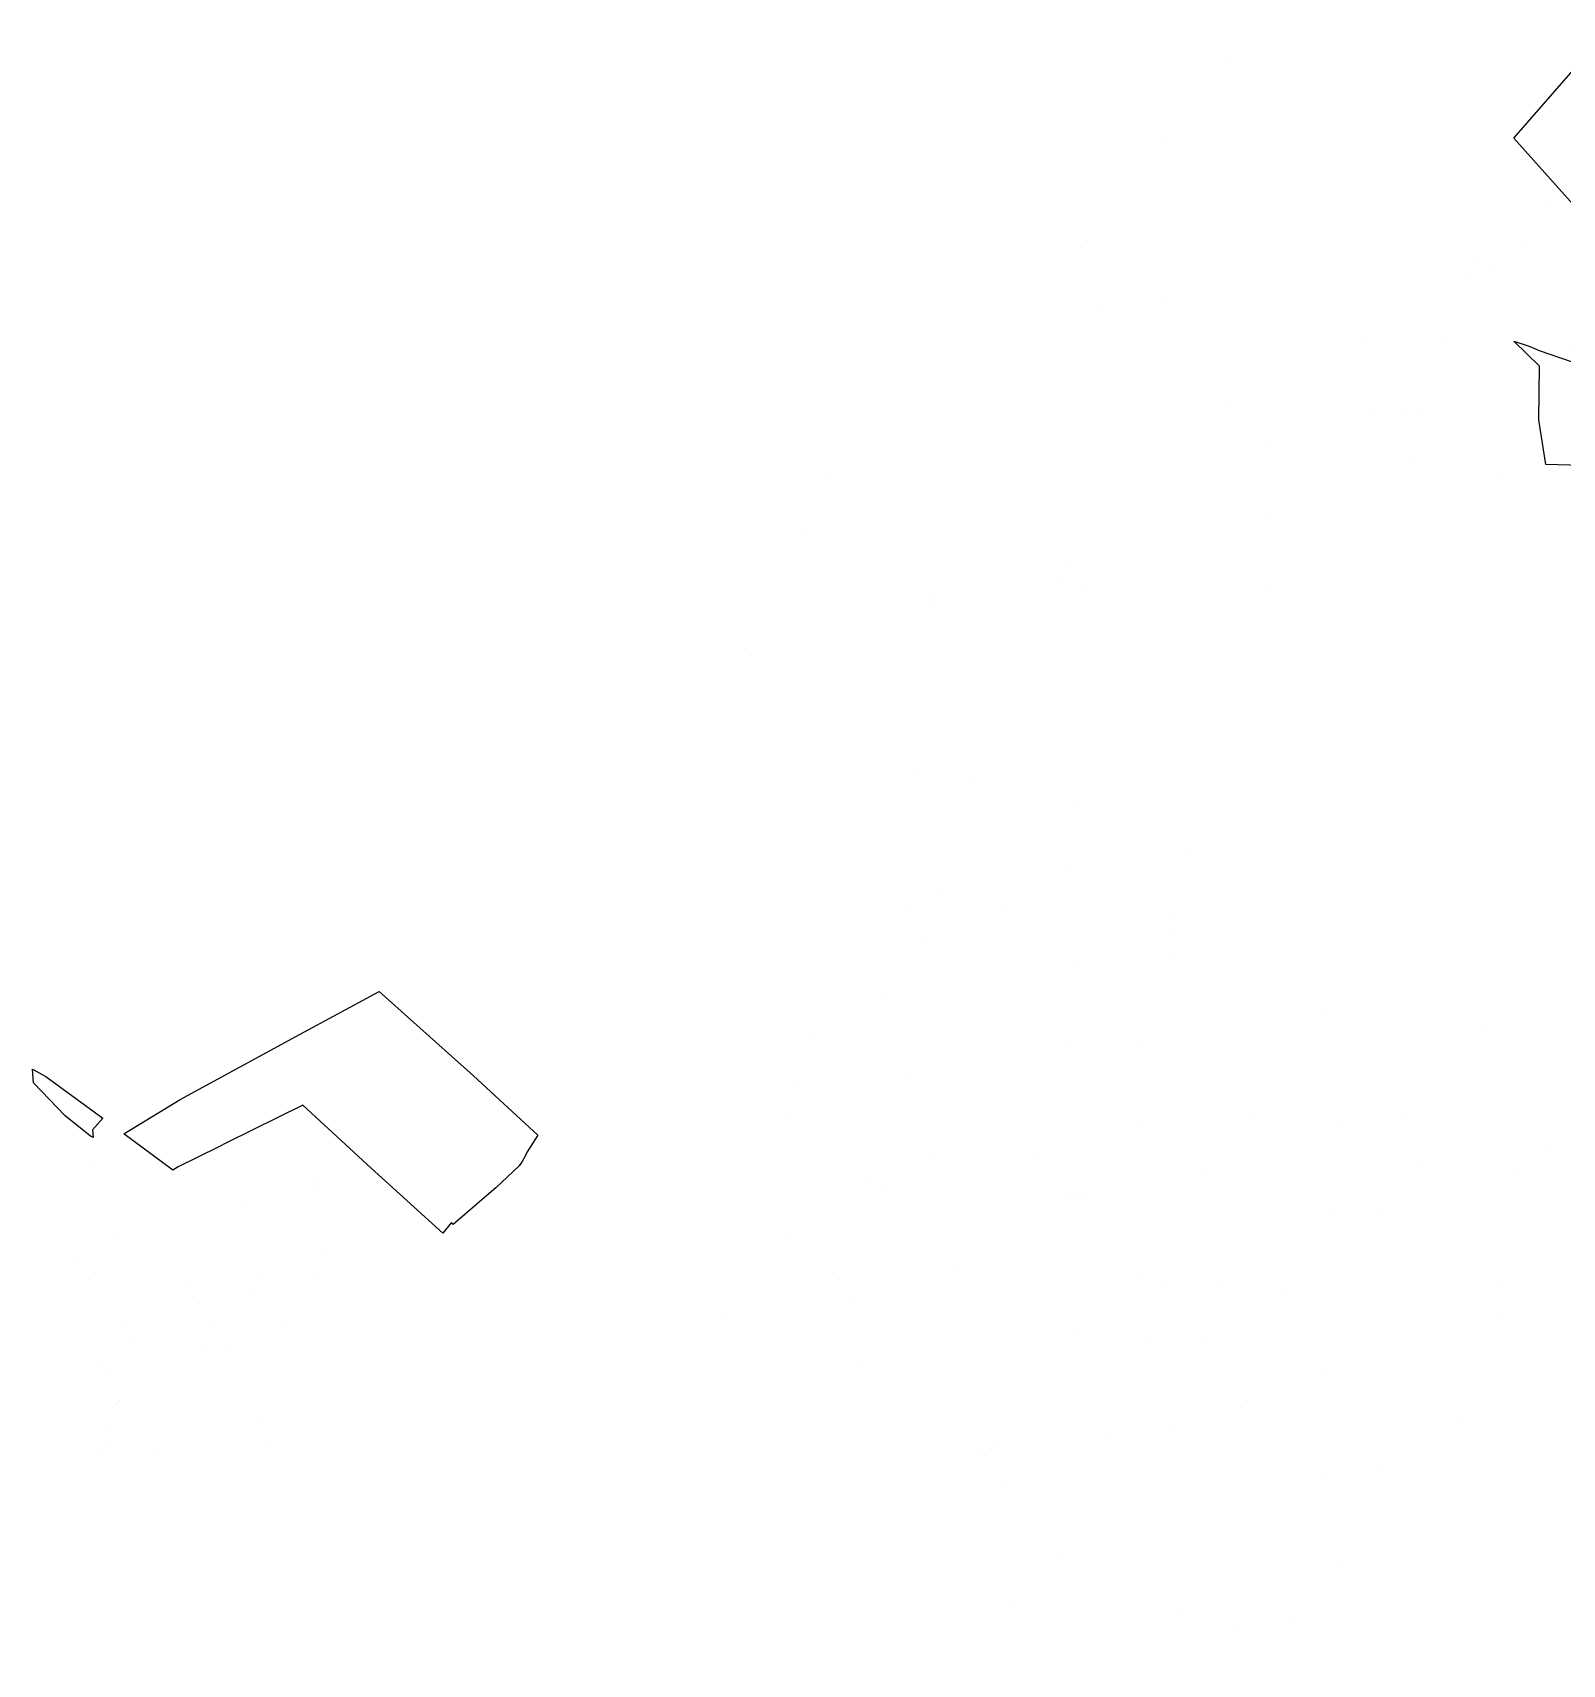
# Model space of a CAD drawing. Header units: millimetres. Extents: x 522658 to 553925, y 7796479 to 7820139.
# Drawn here: x 542547 to 544748, y 7808602 to 7810950 of the extents above; entities that cross this region are included whole.
import ezdxf

# ---------------------------------------------------------------- set-up
doc = ezdxf.new("R2010")
doc.units = ezdxf.units.MM
doc.layers.add('ZONA RESIDENCIAL 2 (ZR_2)', color=2, linetype='Continuous')

msp = doc.modelspace()

# ---------------------------------------------------------------- linework, layer by layer
at = {"layer": 'ZONA RESIDENCIAL 2 (ZR_2)', "const_width": 0.0006}
for points in [[(544749.6, 7810718.5), (544743.8, 7810714.5), (544737, 7810709.8), (544731.3, 7810705.9), (544724.3, 7810701.1), (544717, 7810696), (544714, 7810697), (544465.9, 7810840.1), (544423.6, 7810860.6), (544373, 7810885.1), (544319.4, 7810898.3), (544259, 7810913.2), (544276, 7810936.1), (544712.4, 7811505.1), (544719.3, 7811514.6), (544720.2, 7811513.7), (544759.2, 7811463.6)], [(544800.4, 7810482.8), (544733.3, 7810503.1), (544688.1, 7810519), (544655.5, 7810525.3), (544611.9, 7810532.1), (544543.9, 7810534.3), (544553.1, 7810539.8), (544558.2, 7810543.6), (544565.2, 7810548.9), (544573.9, 7810557.3), (544582.8, 7810567), (544591, 7810576.3), (544596.2, 7810583.4), (544604.3, 7810594.6), (544627.2, 7810623.6), (544664.1, 7810605.5), (544714, 7810693.9), (544749.6, 7810718.5)]]:
    msp.add_lwpolyline(points, dxfattribs=at)
at = {"layer": 'ZONA RESIDENCIAL 2 (ZR_2)'}
msp.add_lwpolyline([(545015.4, 7810421.6), (544678.6, 7810797.9), (544934.3, 7811091.6)], dxfattribs=at)
at = {"layer": 'ZONA RESIDENCIAL 2 (ZR_2)', "const_width": 0.0006}
for points in [[(544717, 7810696), (544714, 7810693.9), (544664.1, 7810605.5), (544627.2, 7810623.6), (544612, 7810604.2), (544608.1, 7810599.4), (544604.3, 7810594.6), (544598, 7810586), (544591, 7810576.3), (544586.7, 7810571.4), (544583.5, 7810567.8), (544582.5, 7810566.6), (544582, 7810566.1), (544581.5, 7810565.5), (544578.8, 7810562.7), (544578.2, 7810562), (544576.1, 7810559.7), (544575.3, 7810558.9), (544574.8, 7810558.3), (544574, 7810557.4), (544573.3, 7810556.7), (544572.6, 7810556), (544571.5, 7810555), (544570.6, 7810554.1), (544570.1, 7810553.6), (544569.4, 7810552.9), (544566.1, 7810549.8), (544565.2, 7810548.9), (544564.5, 7810548.4), (544564, 7810548), (544560.8, 7810545.6), (544560.2, 7810545.1), (544559.4, 7810544.5), (544558.6, 7810544), (544558.3, 7810543.7), (544556.1, 7810542.1), (544555.7, 7810541.7), (544554.9, 7810541.2), (544554.1, 7810540.5), (544553.5, 7810540.1), (544553.1, 7810539.8), (544548.8, 7810537.2), (544543.9, 7810534.3), (544449, 7810543.1), (544357, 7810550.9), (544186, 7810569.2), (544123.6, 7810567.5), (544069.9, 7810540.2), (544062, 7810540.2), (544052.4, 7810539.4), (544046.6, 7810538.8), (544043.2, 7810538.4), (544038.3, 7810537.3), (544030, 7810535.2), (544006, 7810540.2), (544005, 7810541.2), (544005, 7810543.2), (544017.2, 7810569.5), (544024, 7810584.2), (544037, 7810607.2), (544050.2, 7810629.2), (544076.8, 7810668.1), (544103, 7810706.2), (544160.1, 7810779.1), (544188.8, 7810816.1), (544259, 7810913.2), (544319.4, 7810898.3), (544373, 7810885.1), (544423.6, 7810860.6), (544465.9, 7810840.1), (544714, 7810697)], [(544150.8, 7810381.8), (544165.4, 7810394), (544158.8, 7810396.8), (544141, 7810405), (544135.9, 7810407.5), (544124.9, 7810431.6), (544113.9, 7810455.6), (544101.7, 7810482.1), (544098.8, 7810488.4), (544094, 7810499.5), (544080.9, 7810529.8), (544079.9, 7810530.9), (544112.6, 7810543.1), (544147.7, 7810554.3), (544200, 7810556.3), (544440.7, 7810533.2), (544323.7, 7810472.3), (544286.9, 7810448.8), (544274.5, 7810427.8), (544267.8, 7810415), (544265, 7810406.5), (544262.5, 7810399.2), (544259.6, 7810390.7), (544257.9, 7810359.2), (544255.4, 7810348.2), (544251.9, 7810343), (544243.6, 7810303.2), (544198.9, 7810352.9), (544190.5, 7810357.7), (544176.2, 7810377.3), (544155, 7810368.8)], [(543996.1, 7810109.2), (543988.7, 7810097.8), (543989.4, 7810097), (543986.4, 7810095.1), (543981.8, 7810102.2), (543971.2, 7810058.1), (543967.5, 7810047.8), (543955.3, 7810046.5), (543957.6, 7810068.2), (543949.9, 7810076.9), (543947.4, 7810079.7), (543933.1, 7810097.8), (543911.3, 7810127.9), (543901.6, 7810139.2), (543891.5, 7810154), (543884.4, 7810161.8), (543880.3, 7810165.4), (543879.1, 7810166.4), (543883.1, 7810178.9), (543975.5, 7810489.5), (543984.6, 7810504.5), (543993.6, 7810512.9), (544005.2, 7810515.8), (544035.2, 7810516.7), (544061.1, 7810524.5), (544069, 7810526.9), (544079.9, 7810530.9), (544080.9, 7810529.8), (544094, 7810499.5), (544098.8, 7810488.4), (544101.7, 7810482.1), (544113.9, 7810455.6), (544124.9, 7810431.6), (544135.9, 7810407.5), (544141, 7810405), (544158.8, 7810396.8), (544165.4, 7810394), (544150.8, 7810381.8), (544112.7, 7810349.9), (544111.8, 7810349.6), (544109.2, 7810347), (544072.5, 7810316.2), (544042.6, 7810313.9), (544042.6, 7810311.2), (544042.8, 7810310.8), (544043.1, 7810305.5), (544044, 7810290.8), (544044, 7810264.4), (544043.4, 7810253.4), (544041.2, 7810232.7), (544037.9, 7810206.9), (544031, 7810180.9), (544029, 7810176.8), (544026.3, 7810171.4), (544023.5, 7810166.5), (544007.6, 7810131.4), (544001.9, 7810120.7)], [(544427, 7810388), (544427.5, 7810509.3), (544454.5, 7810526.1), (544453.4, 7810435.6), (544453.4, 7810430.6), (544453.3, 7810418.2), (544452.8, 7810410.4), (544451.9, 7810406.5), (544450.8, 7810405)], [(544493.3, 7810528.9), (544493.1, 7810408.5), (544462, 7810408.4), (544459.5, 7810412), (544459.9, 7810529.6), (544463.3, 7810532.1)], [(544531.2, 7810523.5), (544531.1, 7810408.6), (544493.1, 7810408.5), (544493.3, 7810528.9)], [(544572.9, 7810521.8), (544570.7, 7810408.8), (544531.1, 7810408.6), (544531.2, 7810523.5), (544539.7, 7810524.5)], [(544615.1, 7810518.6), (544613.9, 7810408.7), (544570.7, 7810408.8), (544572.9, 7810521.8)], [(544427.4, 7810468.5), (544395.8, 7810447.9), (544395.8, 7810489.5), (544427.5, 7810509.3)], [(544678.1, 7810508.6), (544717.6, 7810473.1), (544717.2, 7810386.7), (544728.7, 7810324), (544706.9, 7810324), (544697.9, 7810332.5), (544662.6, 7810320.6), (544639.9, 7810298.9), (544630.2, 7810285.8), (544612.6, 7810281.5), (544613.6, 7810400.3), (544611.6, 7810402.1), (544613.7, 7810402.1), (544614.1, 7810407), (544613.9, 7810408.7), (544615.1, 7810518.6)], [(544848.5, 7810456.8), (544847.7, 7810310.6), (544842.6, 7810309.9), (544813.7, 7810321), (544764.5, 7810324.2), (544728.7, 7810324), (544717.2, 7810386.7), (544717.6, 7810473.1), (544678.1, 7810508.6), (544686.4, 7810508), (544704.3, 7810502.6), (544758.4, 7810482.2), (544808.9, 7810468), (544848.3, 7810456.8)], [(544325, 7810143), (544313.4, 7810142.3), (544300.6, 7810156.2), (544287, 7810176), (544270.7, 7810201.2), (544255.4, 7810234.8), (544253.4, 7810245.5), (544254.2, 7810254.4), (544249.2, 7810277.1), (544243.6, 7810303.2), (544251.9, 7810343), (544255.4, 7810348.2), (544257.9, 7810359.2), (544259.6, 7810390.7), (544262.5, 7810399.2), (544265, 7810406.5), (544267.8, 7810415), (544274.5, 7810427.8), (544286.9, 7810448.8), (544323.7, 7810472.3), (544326.4, 7810452.7), (544325.7, 7810302.3)], [(544395.8, 7810489.5), (544395.8, 7810365.5), (544396.3, 7810358.4), (544395.6, 7810170.3), (544390.8, 7810161.8), (544370.6, 7810152.7), (544346.1, 7810144.9), (544325, 7810143), (544326.4, 7810452.7), (544330.9, 7810457.7)], [(544411.4, 7810376.7), (544395.8, 7810365.5), (544395.8, 7810447.9), (544411.8, 7810458.3)], [(544411.4, 7810376.7), (544411.8, 7810458.3), (544427.4, 7810468.5), (544427, 7810388)], [(544459.7, 7810223.4), (544454, 7810212), (544450.7, 7810211.6), (544436.1, 7810214.2), (544427.4, 7810206.1), (544427.5, 7810378), (544459.4, 7810401.8)], [(544492.3, 7810251.4), (544475.7, 7810223.7), (544459.7, 7810223.4), (544459.4, 7810401.8), (544493.4, 7810402.1), (544493.6, 7810402.1), (544493.4, 7810401.9), (544491.7, 7810252.5)], [(544513.3, 7810263.1), (544497.7, 7810260.5), (544492.3, 7810251.4), (544491.7, 7810252.5), (544493.4, 7810401.9), (544493.6, 7810402.1), (544512.2, 7810402.3), (544511.9, 7810298.9)], [(544531.5, 7810267.6), (544513.3, 7810263.1), (544511.9, 7810298.9), (544512.2, 7810402.3), (544512.4, 7810402.3), (544531.2, 7810402.5), (544531.3, 7810324.9)], [(544550.5, 7810402.3), (544553.2, 7810272.6), (544531.5, 7810267.6), (544531.3, 7810324.9), (544531.2, 7810402.5)], [(544570.8, 7810401.6), (544572.2, 7810277), (544553.2, 7810272.6), (544550.5, 7810402.3)], [(544612.6, 7810281.5), (544589.6, 7810283.6), (544578, 7810279.7), (544572.2, 7810277), (544570.8, 7810401.6), (544611.6, 7810402.1), (544613.6, 7810400.3)], [(544111.8, 7810349.6), (544112.7, 7810349.9), (544150.8, 7810381.8), (544155, 7810368.8), (544176.2, 7810377.3), (544190.5, 7810357.7), (544198.9, 7810352.9), (544243.6, 7810303.2), (544249.2, 7810277.1), (544254.2, 7810254.4), (544253.4, 7810245.5), (544255.4, 7810234.8), (544270.7, 7810201.2), (544287, 7810176), (544300.6, 7810156.2), (544313.4, 7810142.3), (544314.7, 7810142.3), (544315.1, 7810140.4), (544406.7, 7809952.2), (544375, 7809936.5), (544332, 7809908.3), (544322.8, 7809901.3), (544299.3, 7809871), (544277.8, 7809843.2), (544259.4, 7809808.9), (544250.2, 7809791.8), (544231.8, 7809756.7), (544195.6, 7809776.9), (544192.2, 7809779.4), (544144.6, 7809796), (544145.7, 7809801.5), (544149.3, 7809861.8), (544154.6, 7809948.4), (544157.8, 7809976.1), (544169.2, 7810029.5), (544172.7, 7810045.5), (544180.6, 7810065.6), (544166, 7810079), (544156.5, 7810093), (544138, 7810105.9), (544129, 7810109.3), (544114.2, 7810118.8), (544086.3, 7810135.1), (544062.7, 7810149.7), (544051, 7810159.2), (544029, 7810176.8), (544031, 7810180.9), (544037.9, 7810206.9), (544041.2, 7810232.7), (544043.4, 7810253.4), (544044, 7810264.4), (544044, 7810290.8), (544042.8, 7810310.8), (544042.6, 7810311.2), (544042.6, 7810313.9), (544072.5, 7810316.2), (544109.2, 7810347)], [(544427.4, 7810206.1), (544422.3, 7810188.4), (544421, 7810172.9), (544395.6, 7810170.3), (544395.8, 7810357.2), (544427.5, 7810378)], [(543834.5, 7810210.6), (543846.7, 7810209.8), (543858.2, 7810212.8), (543855.5, 7810202.1), (543834.6, 7810121.5), (543790.6, 7809991.1), (543746.8, 7809885.4), (543669, 7809888.5), (543633.2, 7809889.9), (543602.8, 7809891.1), (543592.7, 7809891.5), (543573, 7809897.4), (543558.5, 7809901.7), (543542.2, 7809906.6), (543524.1, 7809907.9), (543529.7, 7809920.4), (543538.7, 7809933.3), (543546.9, 7809943.9), (543556.5, 7809950.5), (543568.3, 7809957.2), (543571.6, 7809963.2), (543576.2, 7809975.1), (543585.5, 7810007.8), (543586.8, 7810016.1), (543586.8, 7810025), (543585.2, 7810036.3), (543582.5, 7810045.9), (543581.5, 7810051.5), (543582.2, 7810055.5), (543586.5, 7810060.7), (543592.4, 7810064.4), (543600.4, 7810066), (543610.6, 7810071.3), (543614.3, 7810077.6), (543619, 7810090.7), (543623.7, 7810106.2), (543626.1, 7810118.1), (543626.1, 7810136.3), (543628.1, 7810149.1), (543629.3, 7810161), (543637.6, 7810188.3), (543653.5, 7810230), (543658.3, 7810250.7), (543662.6, 7810270.5), (543668.2, 7810284.4), (543679.7, 7810297.1), (543707.1, 7810322.9), (543716.6, 7810330.8), (543742.4, 7810307.8), (543769.4, 7810281.6), (543800.7, 7810245.9)], [(544138, 7810105.9), (544156.5, 7810093), (544166, 7810079), (544180.6, 7810065.6), (544172.7, 7810045.5), (544169.2, 7810029.5), (544157.8, 7809976.1), (544154.6, 7809948.4), (544149.3, 7809861.8), (544145.7, 7809801.5), (544144.6, 7809796), (544138.9, 7809797.9), (543982.6, 7809873.8), (543932.3, 7809876.2), (543932.4, 7809879.1), (543946.3, 7809998), (543947.7, 7810009.4), (543949.9, 7810076.9), (543957.6, 7810068.2), (543955.3, 7810046.5), (543967.5, 7810047.8), (543971.2, 7810058.1), (543981.8, 7810102.2), (543986.4, 7810095.1), (543989.4, 7810097), (543988.7, 7810097.8), (543996.1, 7810109.2), (544001.9, 7810120.7), (544007.6, 7810131.4), (544023.5, 7810166.5), (544026.3, 7810171.4), (544029, 7810176.8), (544039.5, 7810168.4), (544051, 7810159.2), (544062.7, 7810149.7), (544086.3, 7810135.1), (544114.2, 7810118.8), (544129, 7810109.3)], [(543949.9, 7810076.9), (543947.7, 7810009.4), (543946.3, 7809998), (543932.4, 7809879.1), (543932.3, 7809876.2), (543788.5, 7809883.3), (543879.1, 7810166.4), (543880.3, 7810165.4), (543884.4, 7810161.8), (543891.5, 7810154), (543901.6, 7810139.2), (543911.3, 7810127.9), (543933.1, 7810097.8), (543947.4, 7810079.7)], [(543695.7, 7809716.1), (543692, 7809718.7), (543626.6, 7809765.1), (543550.7, 7809799.9), (543539.3, 7809800.2), (543476.9, 7809792.8), (543506.8, 7809865.8), (543524.1, 7809907.9), (543542.2, 7809906.6), (543592.7, 7809891.5), (543746.8, 7809885.4)], [(543923, 7809876.5), (543854.5, 7809713), (543853.5, 7809713.1), (543852.5, 7809713.1), (543851.5, 7809713), (543850.5, 7809712.8), (543849.7, 7809712.5), (543848.7, 7809712.1), (543847.8, 7809711.6), (543847, 7809711), (543846.3, 7809710.4), (543845.5, 7809709.7), (543845, 7809708.8), (543844.4, 7809708), (543844, 7809707.1), (543843.6, 7809706.2), (543843.4, 7809705.2), (543843.2, 7809704.2), (543843.2, 7809703.2), (543843.1, 7809702.2), (543843.5, 7809700.3), (543843.9, 7809699.4), (543844.3, 7809698.4), (543844.8, 7809697.6), (543845.4, 7809696.6), (543846.1, 7809694.7), (543846.4, 7809692.7), (543846.3, 7809690.7), (543836.1, 7809617.3), (543765.6, 7809811.7), (543788.5, 7809883.3), (543923, 7809876.5)], [(543999.3, 7809695.3), (543855.6, 7809685), (543856.2, 7809689.3), (543856.7, 7809691.3), (543857.5, 7809693.1), (543858.7, 7809694.7), (543860.3, 7809696.2), (543861.5, 7809697.8), (543862.4, 7809699.5), (543863, 7809701.5), (543863.1, 7809703.5), (543862.8, 7809705.5), (543862.2, 7809707.3), (543861.2, 7809709), (543859.8, 7809710.5), (543859, 7809711.1), (543858.2, 7809711.7), (543857.3, 7809712.2), (543856.4, 7809712.6), (543855.5, 7809712.8), (543854.5, 7809713), (543923, 7809876.5), (543982.6, 7809873.8), (544000.8, 7809758), (543999.3, 7809695.3)], [(544180.2, 7809680.7), (544000.8, 7809758), (543982.6, 7809873.8), (544105, 7809814.3), (544138.9, 7809797.9), (544192.2, 7809779.4), (544194.8, 7809777.5), (544194.6, 7809776.9), (544192.2, 7809716.3), (544190.5, 7809717.2), (544188.8, 7809717.8), (544186.9, 7809718.1), (544185, 7809718), (544183.1, 7809717.5), (544181.4, 7809716.8), (544179.9, 7809715.7), (544178.6, 7809714.3), (544177.5, 7809712.7), (544176.8, 7809710.9), (544176.5, 7809709.1), (544176.5, 7809707.2), (544176.8, 7809705.3), (544177.5, 7809703.5), (544178.5, 7809702), (544179.8, 7809700.6), (544181, 7809699.7), (544180.2, 7809680.7)], [(543825.7, 7809543.2), (543693.4, 7809585.5), (543765.6, 7809811.7), (543836.1, 7809617.3), (543825.7, 7809543.2)], [(544398.3, 7809464.8), (544180.9, 7809480.4), (544191, 7809699.2), (544192.3, 7809700), (544193.7, 7809701.2), (544194.9, 7809702.8), (544195.7, 7809704.4), (544196.2, 7809706.3), (544196.4, 7809708.2), (544196.2, 7809710), (544195.7, 7809711.9), (544194.8, 7809713.5), (544193.6, 7809715), (544192.2, 7809716.3), (544194.6, 7809776.9), (544194.8, 7809777.5), (544195.6, 7809776.9), (544232.3, 7809756.4), (544226.6, 7809681.3), (544226.9, 7809673), (544210.8, 7809600.4), (544212.5, 7809544.2), (544282.7, 7809542.1), (544369, 7809536.9), (544398.3, 7809464.8)], [(544176.6, 7809603.9), (543998.3, 7809612.2), (543997.3, 7809612.3), (543999.3, 7809695.3), (544000.8, 7809758), (544180.2, 7809680.7), (544180.1, 7809680.3), (544176.6, 7809603.9)], [(543855.6, 7809685), (543999.3, 7809695.3), (543997.3, 7809612.2), (543995.5, 7809543.8), (543838.9, 7809565.6), (543855.6, 7809685)], [(544171.4, 7809491.4), (543994, 7809499.5), (543994.9, 7809518.5), (543995.5, 7809543.8), (543997.3, 7809612.2), (543997.3, 7809612.3), (543998.3, 7809612.2), (544176.6, 7809603.9), (544171.4, 7809491.4)], [(543807, 7809409.6), (543652.9, 7809458.8), (543687.1, 7809565.9), (543693.4, 7809585.5), (543825.7, 7809543.2), (543807, 7809409.6)], [(543995.5, 7809543.8), (543994.9, 7809518.5), (543994, 7809499.5), (543990.2, 7809420.9), (543822, 7809444.2), (543838.9, 7809565.6), (543995.5, 7809543.8)], [(544686.4, 7809447.4), (544399.3, 7809464.7), (544398.9, 7809463.2), (544398.3, 7809464.7), (544369, 7809536.9), (544534.3, 7809528.6), (544570.5, 7809523.7), (544624.1, 7809521), (544656.7, 7809516.2), (544657.4, 7809514.5), (544656.2, 7809513.8), (544654.6, 7809512.6), (544653.2, 7809511.1), (544652.2, 7809509.4), (544651.6, 7809507.5), (544651.4, 7809505.5), (544651.5, 7809503.5), (544652.1, 7809501.6), (544653, 7809499.8), (544654.3, 7809498.3), (544655.8, 7809497), (544657.5, 7809496), (544659.5, 7809495.5), (544661.5, 7809495.3), (544663.4, 7809495.5), (544665.3, 7809496.1), (544686.4, 7809447.4)], [(544166.2, 7809378.4), (543988.6, 7809386.6), (543990.2, 7809420.8), (543994, 7809499.5), (544171.4, 7809491.4), (544166.2, 7809378.4)], [(544398.3, 7809464.8), (544398.3, 7809464.7), (544427.2, 7809393.5), (544426.6, 7809381.2), (544176.9, 7809392.8), (544180.9, 7809480.4), (544398.3, 7809464.8)], [(544686.4, 7809447.4), (544717.2, 7809376), (544428.2, 7809393.5), (544427, 7809393.8), (544398.9, 7809463.2), (544399.3, 7809464.7), (544686.4, 7809447.4)], [(542630.3, 7809362.1), (542597.1, 7809306.1), (542559.6, 7809242.9), (542558.8, 7809250.6), (542548.2, 7809436.1), (542548.1, 7809438.6), (542594, 7809391.2), (542630.3, 7809362.1)], [(543772.9, 7809292.4), (543615.8, 7809342.6), (543636.7, 7809408), (543652.9, 7809458.8), (543807, 7809409.6), (543806.8, 7809408), (543805.9, 7809402), (543804.6, 7809395.1), (543803.1, 7809388.3), (543801.3, 7809381.5), (543799.3, 7809374.8), (543772.9, 7809292.4)], [(543990.2, 7809420.9), (543990.2, 7809420.8), (543988.6, 7809386.6), (543985.3, 7809318.5), (543973.8, 7809294), (543801.3, 7809348.2), (543801.4, 7809348.7), (543808.8, 7809371.8), (543809.9, 7809375.4), (543812.1, 7809383.1), (543813.9, 7809390.9), (543815.5, 7809398.8), (543816.7, 7809406.7), (543822, 7809444.2), (543990.2, 7809420.9)], [(542971.7, 7809373.6), (542947.2, 7809322.4), (542942.2, 7809318.2), (542926.2, 7809335.5), (542925.6, 7809340.5), (542909.2, 7809357.4), (542904.6, 7809355), (542886.8, 7809382.5), (542935.7, 7809406.7), (542971.7, 7809373.6)], [(544426.6, 7809381.2), (544424.1, 7809326.1), (544422.9, 7809300.9), (544174.2, 7809312.3), (544173.2, 7809312.2), (544173.2, 7809312.3), (544176.9, 7809392.8), (544426.6, 7809381.2)], [(544717.2, 7809376), (544742.7, 7809317), (544743.8, 7809313.8), (544744.3, 7809310.4), (544744.2, 7809307), (544425.1, 7809326.1), (544424.1, 7809326.3), (544426.6, 7809381.2), (544427.2, 7809393.5), (544427, 7809393.8), (544428.2, 7809393.5), (544717.2, 7809376)], [(542634, 7809359.9), (542633.1, 7809371), (542648.1, 7809388), (542653.3, 7809384.2), (542662.2, 7809377.5), (542678.4, 7809365.4), (542663.1, 7809350.6), (542633.9, 7809335.2), (542634, 7809359.9)], [(542852.3, 7809327.7), (542826.8, 7809352.8), (542886.8, 7809382.5), (542904.6, 7809355), (542852.3, 7809327.7)], [(542947.2, 7809322.4), (542971.7, 7809373.6), (542984.2, 7809362.1), (542961.4, 7809309.9), (542947.2, 7809322.4)], [(544166.2, 7809378.4), (544161.1, 7809267.5), (543967.2, 7809277.7), (543966.2, 7809277.6), (543966.2, 7809277.7), (543973.7, 7809293.7), (543985.3, 7809318.5), (543988.6, 7809386.6), (544166.2, 7809378.4)], [(542623.1, 7809233.4), (542562.9, 7809210.9), (542559.6, 7809242.9), (542597.1, 7809306.1), (542630.3, 7809362.1), (542626.5, 7809317.8), (542625.6, 7809300.9), (542623.2, 7809259), (542623.1, 7809233.4)], [(542633.9, 7809335.2), (542663.1, 7809350.6), (542678.4, 7809365.4), (542699, 7809350), (542671.8, 7809305.5), (542661.8, 7809315), (542631.8, 7809288.3), (542633.9, 7809335.2)], [(542671.8, 7809305.5), (542699, 7809350), (542748.5, 7809313.3), (542744.4, 7809310.5), (542740.6, 7809307.4), (542731, 7809299.2), (542703.2, 7809275.6), (542671.8, 7809305.5)], [(542929.8, 7809331.6), (542877.5, 7809302.8), (542876.7, 7809303.6), (542852.3, 7809327.7), (542904.6, 7809355), (542909.2, 7809357.4), (542925.6, 7809340.5), (542926.2, 7809335.5), (542929.8, 7809331.6)], [(542961.4, 7809309.9), (542984.2, 7809362.1), (542993.2, 7809353.8), (542968.5, 7809303.6), (542963.1, 7809308.4), (542961.4, 7809309.9)], [(542968.5, 7809303.6), (542993.2, 7809353.8), (543034.3, 7809316.1), (543006.5, 7809270.2), (542968.5, 7809303.6)], [(543973.8, 7809294), (543973.7, 7809293.7), (543966.2, 7809277.7), (543944.8, 7809231.9), (543935.7, 7809239.1), (543933.1, 7809240.8), (543930.2, 7809242.1), (543927.1, 7809242.8), (543924, 7809243), (543920.9, 7809242.6), (543917.9, 7809241.8), (543915.1, 7809240.3), (543913.4, 7809239), (543912.6, 7809238.5), (543911.9, 7809237.8), (543910.4, 7809236.2), (543908.7, 7809233.6), (543865.7, 7809154.4), (543862.5, 7809155.9), (543859.1, 7809157.2), (543855.7, 7809158.2), (543852.2, 7809158.8), (543753.7, 7809172.7), (543752.5, 7809176.1), (543750.6, 7809179.1), (543748, 7809181.6), (543801.3, 7809348.2), (543973.8, 7809294)], [(542847.1, 7809321.8), (542799.4, 7809297), (542811.4, 7809275.7), (542788.7, 7809261.3), (542761, 7809310.6), (542819.8, 7809339.4), (542821.7, 7809339.9), (542823.6, 7809340.2), (542825.6, 7809340.1), (542827.6, 7809339.8), (542829.4, 7809339.1), (542831.2, 7809338.2), (542847.1, 7809321.8)], [(542811.4, 7809275.7), (542799.4, 7809297), (542847.1, 7809321.8), (542863.6, 7809304.8), (542864.1, 7809304.3), (542819.6, 7809281), (542811.4, 7809275.7)], [(542968.7, 7809292.6), (542939.3, 7809273.1), (542905, 7809317.9), (542929.8, 7809331.6), (542942.2, 7809318.2), (542953.9, 7809306.6), (542957.3, 7809302.2), (542965.3, 7809295.4), (542968.7, 7809292.6)], [(543580.7, 7809232.6), (543597.7, 7809286), (543615.8, 7809342.6), (543772.9, 7809292.4), (543738.8, 7809185.7), (543738.5, 7809184.7), (543738.4, 7809184.6), (543738.4, 7809184.6), (543738.2, 7809184.6), (543737.8, 7809184.6), (543737.6, 7809184.6), (543737.4, 7809184.5), (543737.2, 7809184.5), (543736.7, 7809184.5), (543736.6, 7809184.5), (543736.5, 7809184.4), (543736.3, 7809184.4), (543736.2, 7809184.4), (543736, 7809184.3), (543735.8, 7809184.3), (543735.6, 7809184.2), (543735.5, 7809184.2), (543735.4, 7809184.2), (543735.3, 7809184.2), (543735.2, 7809184.2), (543735, 7809184.1), (543734.9, 7809184.1), (543734.7, 7809184), (543734.6, 7809184), (543734.4, 7809183.9), (543734.3, 7809183.9), (543734.2, 7809183.8), (543734, 7809183.8), (543733.9, 7809183.7), (543733.7, 7809183.7), (543733.5, 7809183.6), (543733.3, 7809183.5), (543733.1, 7809183.5), (543732.9, 7809183.4), (543732.7, 7809183.2), (543732.6, 7809183.2), (543732.3, 7809183.1), (543732.2, 7809183), (543732, 7809182.9), (543731.8, 7809182.8), (543731.7, 7809182.8), (543731.5, 7809182.7), (543731.4, 7809182.6), (543731.3, 7809182.5), (543731.2, 7809182.5), (543731.1, 7809182.4), (543730.8, 7809182.2), (543730.7, 7809182.2), (543730.6, 7809182), (543730.4, 7809182), (543730.2, 7809181.8), (543730, 7809181.7), (543729.7, 7809181.4), (543729.3, 7809181.1), (543728.6, 7809180.5), (543727.3, 7809179.1), (543682.6, 7809182.7), (543653.2, 7809185.1), (543645.5, 7809185.9), (543637.8, 7809187.2), (543630.6, 7809188.8), (543627.4, 7809189.6), (543634.5, 7809215.4), (543580.7, 7809232.6)], [(544744.2, 7809307), (544744.2, 7809306.9), (544743.6, 7809303.7), (544742.5, 7809300.5), (544740.8, 7809297.6), (544704.1, 7809245.1), (544420.9, 7809258.1), (544422.9, 7809300.8), (544424.1, 7809326.1), (544424.1, 7809326.3), (544425.1, 7809326.1), (544744.2, 7809307)], [(542703.2, 7809275.6), (542700.4, 7809273.2), (542669.8, 7809247.2), (542631.8, 7809288.3), (542661.8, 7809315), (542703.2, 7809275.6)], [(542757.1, 7809233.4), (542728.5, 7809286.5), (542742.2, 7809297.5), (542748.1, 7809302.4), (542754.4, 7809306.7), (542761, 7809310.6), (542788.7, 7809261.3), (542757.1, 7809233.4)], [(542877.3, 7809248.5), (542851.4, 7809278.1), (542840.5, 7809292), (542864.1, 7809304.3), (542887.6, 7809282.8), (542908.9, 7809264.5), (542877.3, 7809248.5)], [(542939.3, 7809273.1), (542923.7, 7809262.7), (542877.5, 7809302.8), (542905, 7809317.9), (542939.3, 7809273.1)], [(543056.3, 7809217.9), (543055.4, 7809218.7), (543009.3, 7809256.7), (543013.8, 7809263.8), (543006.9, 7809269.8), (543006.5, 7809270.2), (543034.3, 7809316.1), (543137.2, 7809222.6), (543112.2, 7809201.8), (543093.4, 7809186.4), (543056.3, 7809217.9)], [(544422.9, 7809300.9), (544420.9, 7809258.1), (544419.2, 7809220.4), (544169.5, 7809231.9), (544173.2, 7809312.2), (544174.2, 7809312.3), (544422.9, 7809300.9)], [(544691.5, 7808931.6), (544603.9, 7808964.5), (544677.1, 7809159.5), (544702, 7809224.6), (544758.5, 7809305.6), (544769.6, 7809280), (544756.2, 7809245.4), (544747.9, 7809213.3), (544732.8, 7809185.5), (544716.3, 7809122.6), (544705.8, 7809056.6), (544693.7, 7808980.7), (544691.5, 7808931.6)], [(542669.8, 7809247.2), (542633.2, 7809213.3), (542633.2, 7809213.2), (542633, 7809213.1), (542632.9, 7809213), (542632.8, 7809213), (542632.7, 7809212.9), (542632.5, 7809212.9), (542632.4, 7809213), (542632.2, 7809213), (542632.1, 7809213.1), (542632, 7809213.2), (542631.9, 7809213.3), (542631.9, 7809213.4), (542631.8, 7809213.5), (542631, 7809254.8), (542631.8, 7809288.3), (542669.8, 7809247.2)], [(542725.5, 7809207.3), (542725.2, 7809207.1), (542697.3, 7809259.6), (542728.5, 7809286.5), (542757.1, 7809233.4), (542725.5, 7809207.3)], [(542847.7, 7809231.1), (542831.7, 7809220), (542802.9, 7809270.3), (542819.7, 7809281), (542847.7, 7809231.1)], [(542847.6, 7809231.1), (542819.6, 7809281), (542830.5, 7809286.7), (542862.1, 7809240), (542854.8, 7809235.8), (542847.8, 7809231.2), (542847.6, 7809231.1)], [(542877.3, 7809248.5), (542862.1, 7809240), (542830.5, 7809286.7), (542840.5, 7809292), (542851.4, 7809278.1), (542877.3, 7809248.5)], [(542957.7, 7809262.8), (542940, 7809247.2), (542924.1, 7809262.5), (542923.7, 7809262.7), (542939.3, 7809273.1), (542943.8, 7809276.1), (542944.1, 7809275.8), (542957.7, 7809262.8)], [(543001.3, 7809260.1), (542973.3, 7809215.4), (542945.8, 7809241.7), (542940.6, 7809246.7), (542940, 7809247.2), (542957.7, 7809262.8), (542944.1, 7809275.8), (542943.8, 7809276.1), (542968.7, 7809292.6), (542969, 7809292.3), (542977.4, 7809285.2), (543001.5, 7809264.8), (543001.8, 7809264.3), (543002, 7809263.8), (543002.2, 7809263.2), (543002.2, 7809262.7), (543002.2, 7809262.1), (543002.1, 7809261.6), (543001.9, 7809261), (543001.6, 7809260.5), (543001.3, 7809260.1)], [(544161.1, 7809267.5), (544156.4, 7809165.7), (543963.4, 7809175.9), (543973.7, 7809189.8), (543975.2, 7809192.1), (543976.2, 7809194.7), (543976.6, 7809197.4), (543976.6, 7809200.1), (543976.1, 7809202.8), (543975.1, 7809205.4), (543973.7, 7809207.8), (543971.8, 7809209.8), (543966.2, 7809215), (543944.8, 7809231.9), (543966.2, 7809277.6), (543967.2, 7809277.7), (544161.1, 7809267.5)], [(542693.9, 7809182.3), (542693.4, 7809182), (542692.9, 7809182.8), (542664.4, 7809229.7), (542664.6, 7809229.9), (542691.7, 7809254.8), (542697.3, 7809259.6), (542725.2, 7809207.1), (542693.9, 7809182.3)], [(542816.1, 7809208.7), (542808.9, 7809202.2), (542802.2, 7809195.2), (542771.8, 7809246.4), (542786.5, 7809259.4), (542816.1, 7809208.7)], [(542816.1, 7809208.7), (542786.5, 7809259.4), (542788.7, 7809261.3), (542802.8, 7809270.3), (542831.6, 7809220), (542831, 7809219.6), (542821.9, 7809213.3), (542816.1, 7809208.7)], [(542967.2, 7809205), (542950.7, 7809174.7), (542949.8, 7809172.8), (542949.1, 7809170.9), (542948.7, 7809168.9), (542940.4, 7809186.5), (542939.5, 7809188.5), (542920.1, 7809180.5), (542893.1, 7809246.7), (542894, 7809247.2), (542911.9, 7809256.5), (542913.6, 7809257.4), (542914.2, 7809257.6), (542914.8, 7809257.8), (542915.5, 7809257.8), (542916.1, 7809257.7), (542916.8, 7809257.5), (542917.3, 7809257.3), (542917.9, 7809256.9), (542954.5, 7809221.3), (542966.6, 7809209.6), (542967, 7809209.1), (542967.3, 7809208.6), (542967.6, 7809208), (542967.7, 7809207.4), (542967.7, 7809206.8), (542967.7, 7809206.2), (542967.5, 7809205.6), (542967.2, 7809205)], [(543009.3, 7809256.8), (543055.4, 7809218.7), (543040.4, 7809200.2), (543040.2, 7809199.9), (542996.2, 7809236.3), (542995.9, 7809236.6), (543009.3, 7809256.8)], [(544693.1, 7809229.3), (544671, 7809171.5), (544417.5, 7809183.2), (544419.2, 7809220.4), (544420.9, 7809258.1), (544704.1, 7809245), (544693.1, 7809229.3)], [(542562.9, 7809210.9), (542623.1, 7809233.4), (542623, 7809215), (542625.6, 7809192.5), (542625.6, 7809192.4), (542567, 7809170.6), (542562.9, 7809210.9)], [(542693.4, 7809182), (542637.5, 7809138.9), (542637, 7809164.4), (542636.7, 7809176), (542635.9, 7809187.6), (542634.6, 7809199.1), (542634.7, 7809200.4), (542635.1, 7809201.7), (542635.6, 7809202.9), (542636.4, 7809203.9), (542664.4, 7809229.7), (542692.9, 7809182.8), (542693.4, 7809182)], [(542780.3, 7809175.9), (542749, 7809226.7), (542756.1, 7809232.5), (542787.8, 7809182.3), (542785.1, 7809179.8), (542780.3, 7809175.9)], [(542787.8, 7809182.3), (542756.1, 7809232.5), (542757.1, 7809233.4), (542771.8, 7809246.4), (542802.2, 7809195.2), (542787.8, 7809182.3)], [(542920.1, 7809180.5), (542884.9, 7809166), (542877.3, 7809163.2), (542856.6, 7809151), (542854.9, 7809154), (542847, 7809149.2), (542831.1, 7809174.5), (542846.5, 7809184.4), (542830.9, 7809209.1), (542857.5, 7809227.6), (542861.1, 7809230.1), (542893.1, 7809246.7), (542920.1, 7809180.5)], [(542980.1, 7809210.3), (542995.9, 7809236.6), (542996.2, 7809236.3), (543040.2, 7809199.9), (543037.7, 7809196.8), (543022.3, 7809179), (543019.8, 7809176.1), (543019.5, 7809175.8), (543014.4, 7809180.2), (542980.6, 7809209.9), (542980.1, 7809210.3)], [(544419.2, 7809220.4), (544415.5, 7809140), (544166.8, 7809151.5), (544165.8, 7809151.4), (544165.8, 7809151.5), (544169.5, 7809231.9), (544419.2, 7809220.4)], [(542724.4, 7809130.4), (542724.2, 7809130.2), (542693.4, 7809182), (542693.9, 7809182.3), (542725.2, 7809207.1), (542756.5, 7809156), (542753.9, 7809153.9), (542724.4, 7809130.4)], [(542772.3, 7809169.2), (542756.6, 7809156.2), (542756.5, 7809156), (542725.2, 7809207.1), (542725.5, 7809207.3), (542741, 7809220.1), (542772.3, 7809169.2)], [(542780.3, 7809175.9), (542772.3, 7809169.2), (542741, 7809220.1), (542749, 7809226.7), (542780.3, 7809175.9)], [(542831.1, 7809174.5), (542815.9, 7809198.8), (542823.8, 7809204.2), (542830.9, 7809209.1), (542846.5, 7809184.4), (542831.1, 7809174.5)], [(542968.6, 7809190.5), (542980.1, 7809210.3), (542980.6, 7809209.9), (542981.7, 7809208.9), (543013.8, 7809180.7), (542998.3, 7809165.3), (542968.9, 7809190.2), (542968.6, 7809190.5)], [(543093.4, 7809186.4), (543072.4, 7809167.6), (543071.9, 7809167.2), (543038.2, 7809196.3), (543037.7, 7809196.8), (543040.4, 7809200.2), (543055.4, 7809218.7), (543056.3, 7809217.9), (543093.4, 7809186.4)], [(542627.6, 7809152.4), (542571.1, 7809131.3), (542567, 7809170.6), (542625.6, 7809192.4), (542626.4, 7809177), (542627.6, 7809152.4)], [(542670.2, 7809087.2), (542669.9, 7809086.9), (542647.2, 7809089.2), (542646.9, 7809089.9), (542644.3, 7809098.1), (542641.5, 7809107.6), (542640.2, 7809116.8), (542638.6, 7809127.8), (542637.5, 7809138.9), (542671.3, 7809164.9), (542693.4, 7809182), (542724.2, 7809130.2), (542712, 7809120.5), (542703.8, 7809114), (542670.2, 7809087.2)], [(542847, 7809149.2), (542820.4, 7809133.5), (542792.8, 7809177.3), (542815.9, 7809198.8), (542847, 7809149.2)], [(542901.4, 7809132.6), (542896.3, 7809131.8), (542880.5, 7809122.3), (542877.7, 7809119.4), (542876, 7809117.6), (542856.6, 7809151), (542877.3, 7809163.2), (542884.9, 7809166), (542920.1, 7809180.5), (542939.5, 7809188.5), (542940.4, 7809186.5), (542948.7, 7809168.9), (542948.6, 7809166.3), (542948.9, 7809163.6), (542949.7, 7809161.1), (542950.8, 7809158.8), (542952.4, 7809156.6), (542962.2, 7809146.6), (542901.4, 7809132.6)], [(542958.7, 7809173.3), (542968.6, 7809190.5), (542968.9, 7809190.2), (542970.5, 7809188.8), (542998.3, 7809165.3), (542975.5, 7809142.7), (542974.9, 7809142.1), (542960.8, 7809156.1), (542956.7, 7809162.2), (542956.3, 7809164.1), (542956.2, 7809166), (542956.4, 7809167.9), (542956.9, 7809169.8), (542957.6, 7809171.6), (542958.7, 7809173.3)], [(542975.5, 7809142.7), (542998.3, 7809165.3), (543013.8, 7809180.7), (543014.4, 7809180.2), (543019.5, 7809175.8), (543051, 7809148.1), (543048.2, 7809145.5), (543040.7, 7809138), (543033.7, 7809130.1), (543027.2, 7809121.7), (543015.2, 7809106.1), (543014.8, 7809105.8), (543014.3, 7809105.6), (543013.7, 7809105.4), (543013.2, 7809105.4), (543012.6, 7809105.4), (543012.1, 7809105.5), (543011.6, 7809105.8), (543011.1, 7809106.1), (543007.2, 7809110.1), (542994.4, 7809123.3), (542974.9, 7809142.1), (542975.5, 7809142.7)], [(543051.3, 7809148.4), (543051, 7809148.1), (543019.5, 7809175.8), (543019.8, 7809176.1), (543028.9, 7809186.7), (543029.2, 7809186.5), (543061.9, 7809158.1), (543051.3, 7809148.4)], [(543071.9, 7809167.2), (543061.9, 7809158.1), (543029.2, 7809186.5), (543028.9, 7809186.7), (543037.7, 7809196.8), (543038.2, 7809196.3), (543071.9, 7809167.2)], [(543695.4, 7809039.3), (543528.9, 7809070.8), (543564.5, 7809181.9), (543566.4, 7809182.5), (543568.3, 7809182.9), (543570.2, 7809183.1), (543572.2, 7809183.2), (543574.2, 7809183.1), (543576.1, 7809182.8), (543577.9, 7809182.4), (543579.9, 7809181.9), (543607.9, 7809173.2), (543610.5, 7809172.6), (543613.2, 7809172.2), (543629.7, 7809170.9), (543725.4, 7809163.2), (543727.3, 7809160.2), (543729.9, 7809157.7), (543700.6, 7809057.9), (543698.9, 7809057.3), (543696.9, 7809056.1), (543695.4, 7809054.7), (543694.5, 7809053.3), (543693.4, 7809051.1), (543693, 7809049.1), (543693, 7809047), (543693.5, 7809045), (543694.3, 7809043.1), (543695.6, 7809041.4), (543695.4, 7809039.3)], [(544671, 7809171.5), (544667.8, 7809163), (544639.9, 7809088.9), (544414.6, 7809099.2), (544413.6, 7809099.1), (544413.6, 7809099.2), (544415.5, 7809140), (544417.5, 7809183.2), (544671, 7809171.5)], [(542792.8, 7809177.3), (542820.4, 7809133.5), (542833, 7809110.3), (542803.5, 7809087.1), (542764.8, 7809152.4), (542764.6, 7809152.8), (542792.8, 7809177.3)], [(543874.2, 7809070.1), (543873.2, 7809063.4), (543864.1, 7809007.4), (543702.5, 7809038), (543704.6, 7809038.2), (543706.9, 7809038.9), (543709, 7809040.1), (543710.7, 7809041.8), (543712, 7809043.8), (543712.7, 7809046.1), (543712.9, 7809048.5), (543712.6, 7809050.9), (543711.6, 7809053.1), (543710.2, 7809055.1), (543739.4, 7809154.7), (543742.1, 7809155), (543744.6, 7809155.8), (543747, 7809157), (543749.1, 7809158.6), (543750.9, 7809160.5), (543752.3, 7809162.8), (543853.7, 7809148.4), (543859.9, 7809146.1), (543862.8, 7809144.5), (543865.4, 7809142.4), (543875.8, 7809134.2), (543873.8, 7809129.6), (543872.4, 7809125.4), (543871.5, 7809121), (543870, 7809107.8), (543869.6, 7809102.8), (543869.6, 7809097.7), (543869.9, 7809086.5), (543870.2, 7809082.6), (543870.8, 7809078.7), (543871.2, 7809076.6), (543871.7, 7809074.5), (543872.8, 7809071.8), (543873.4, 7809070.8), (543874.2, 7809070.1)], [(544156.4, 7809165.7), (544150.9, 7809047), (544146, 7809045.7), (544141.4, 7809043.4), (544137.4, 7809040.2), (544134.1, 7809036.3), (544073.6, 7809070.5), (544067.7, 7809073.7), (544061.7, 7809076.6), (544055.6, 7809079.3), (544049.3, 7809081.7), (544042.9, 7809083.8), (544036.6, 7809085.6), (543944.5, 7809109.8), (543935, 7809112.3), (543931.3, 7809113.3), (543925.3, 7809115.3), (543919.9, 7809117.4), (543963.4, 7809175.9), (544156.4, 7809165.7)], [(542630.4, 7809112.1), (542572, 7809091.1), (542571.8, 7809124.4), (542571.1, 7809131.3), (542627.6, 7809152.4), (542628.5, 7809133.5), (542629.2, 7809122.8), (542630.4, 7809112.1)], [(542727.3, 7809120.5), (542764.6, 7809152.8), (542764.8, 7809152.4), (542786.7, 7809115.5), (542730.5, 7809098.3), (542730.2, 7809098.2), (542727.1, 7809120.3), (542727.3, 7809120.5)], [(542876, 7809117.6), (542850.3, 7809091.4), (542846.8, 7809087.8), (542841.4, 7809097.8), (542840.4, 7809097.2), (542833, 7809110.3), (542820.4, 7809133.5), (542854.9, 7809154), (542876, 7809117.6)], [(542970.6, 7809137.6), (542920.5, 7809090.4), (542904.6, 7809103), (542902.5, 7809104.7), (542899.2, 7809120.2), (542894, 7809129.2), (542893.5, 7809130.2), (542896.3, 7809131.8), (542901.4, 7809132.6), (542962.2, 7809146.6), (542970.6, 7809137.6)], [(542985.6, 7809121.9), (542964.6, 7809094.2), (542945.1, 7809070.8), (542927, 7809085.2), (542920.5, 7809090.4), (542970.6, 7809137.6), (542983.7, 7809123.8), (542985.6, 7809121.9)], [(544415.5, 7809140), (544413.6, 7809099.2), (544411.8, 7809059.6), (544162, 7809071.1), (544165.8, 7809151.4), (544166.8, 7809151.5), (544415.5, 7809140)], [(542636.6, 7809078.2), (542572.2, 7809057.5), (542572, 7809091.1), (542630.4, 7809112.1), (542636.6, 7809078.2)], [(542733.7, 7809073.5), (542685.3, 7809081.7), (542684.9, 7809081.9), (542684.6, 7809082.2), (542684.3, 7809082.5), (542684.1, 7809082.9), (542683.9, 7809083.2), (542683.8, 7809083.7), (542683.7, 7809084.1), (542683.7, 7809084.5), (542683.8, 7809084.9), (542684, 7809085.3), (542684.2, 7809085.7), (542684.5, 7809086), (542714.1, 7809109.3), (542727.1, 7809120.3), (542733.7, 7809073.5)], [(542803.5, 7809087.1), (542772.7, 7809063.9), (542754.8, 7809068.3), (542734.4, 7809073.4), (542734.1, 7809073.5), (542733.7, 7809073.5), (542730.2, 7809098.2), (542730.5, 7809098.3), (542758.9, 7809107), (542786.7, 7809115.5), (542803.5, 7809087.1)], [(542846.5, 7809086.3), (542813.8, 7809049.6), (542804.2, 7809053.3), (542772.7, 7809063.9), (542803.5, 7809087.1), (542833, 7809110.3), (542846.5, 7809086.3)], [(542894, 7809129.2), (542899.2, 7809120.2), (542902.5, 7809104.7), (542904.6, 7809103), (542913.4, 7809096), (542894.2, 7809072), (542874.1, 7809089.3), (542873.8, 7809088.9), (542837.3, 7809041.2), (542821, 7809046.9), (542820.8, 7809047), (542820.8, 7809050.2), (542842.2, 7809074.2), (542850.8, 7809082.7), (542854.5, 7809084.1), (542850.3, 7809091.4), (542877.7, 7809119.4), (542880.5, 7809122.3), (542893.5, 7809130.2), (542894, 7809129.2)], [(542984.8, 7809069), (542984.5, 7809068.6), (542965.1, 7809093.7), (542964.7, 7809094.3), (542985.6, 7809121.9), (542986.3, 7809121.2), (543005.7, 7809101.3), (543006.1, 7809100.2), (543006.4, 7809099.1), (543006.5, 7809097.9), (543006.4, 7809096.7), (543006.1, 7809095.6), (543005.6, 7809094.5), (543005, 7809093.5), (542984.8, 7809069)], [(544051.9, 7809070), (543944, 7808914.4), (543906.6, 7808911.5), (543887.2, 7809003), (543867.7, 7809006.7), (543877.3, 7809068.5), (543877.5, 7809069.5), (543878.5, 7809069.9), (543879.3, 7809070.5), (543881.4, 7809072.7), (543882.9, 7809074.8), (543885.8, 7809080.3), (543889.2, 7809088), (543892.8, 7809096.6), (543896.2, 7809104.5), (543898.6, 7809109.6), (543901.8, 7809115.3), (543904.6, 7809113.6), (543910, 7809110.9), (543915.4, 7809108.4), (543921, 7809106.2), (543926.8, 7809104.2), (543932.4, 7809102.6), (543935.1, 7809101.9), (544034.2, 7809075.9), (544038.9, 7809074.5), (544043.7, 7809073), (544048.7, 7809071.2), (544051.9, 7809070)], [(542894.2, 7809072), (542862.5, 7809032.5), (542838.2, 7809040.9), (542837.3, 7809041.2), (542873.8, 7809088.9), (542874.1, 7809089.3), (542894.2, 7809072)], [(542926.1, 7809085.9), (542880.8, 7809026.1), (542862.5, 7809032.5), (542913.4, 7809096), (542926.1, 7809085.9)], [(542978.3, 7809061), (542971.8, 7809052.6), (542945.6, 7809070.4), (542945.1, 7809070.8), (542964.6, 7809094.2), (542964.7, 7809094.3), (542965.1, 7809093.7), (542984.5, 7809068.6), (542978.3, 7809061)], [(544608.7, 7809005.7), (544408.6, 7808990.3), (544411.8, 7809059.6), (544413.6, 7809099.1), (544414.6, 7809099.2), (544639.9, 7809088.8), (544608.7, 7809005.8), (544608.7, 7809005.7)], [(542637, 7809053.3), (542572.4, 7809030.9), (542572.2, 7809057.5), (542636.6, 7809078.2), (542637, 7809053.3)], [(542693.3, 7809070.8), (542675.5, 7809023), (542645.4, 7809028.6), (542644.7, 7809028.7), (542651.7, 7809077), (542652.9, 7809076.9), (542654.6, 7809076.7), (542665.7, 7809075.5), (542693.3, 7809070.8)], [(542713.5, 7809067.1), (542701.6, 7809035.4), (542699.9, 7809030.1), (542696.3, 7809019), (542675.7, 7809022.9), (542675.5, 7809023), (542693.3, 7809070.8), (542693.4, 7809070.8), (542693.8, 7809070.7), (542713.5, 7809067.1)], [(542737.2, 7809062.5), (542720.1, 7809014.6), (542696.3, 7809019), (542699.9, 7809030.1), (542701.6, 7809035.4), (542713.5, 7809067.1), (542714.1, 7809067), (542737.2, 7809062.5)], [(542958.1, 7809061.9), (542918.8, 7809006.4), (542914.1, 7809010.4), (542908.2, 7809014.6), (542901.9, 7809018.1), (542895.4, 7809021), (542881.8, 7809025.8), (542881.6, 7809025.8), (542880.8, 7809026.1), (542926.1, 7809085.9), (542927, 7809085.2), (542945.6, 7809070.4), (542958.1, 7809061.9)], [(543944, 7808914.4), (544051.9, 7809070), (544057.1, 7809067.7), (544063.2, 7809064.8), (544068.7, 7809061.8), (544130.2, 7809027), (544129.8, 7809021.8), (544130.4, 7809016.8), (544132.1, 7809011.8), (544134.7, 7809007.4), (544138.2, 7809003.6), (544142.3, 7809000.6), (544147, 7808998.5), (544152, 7808997.5), (544157.2, 7808997.4), (544177.2, 7808932.4), (544177.2, 7808932.3), (543944, 7808914.4)], [(544411.8, 7809059.6), (544408.6, 7808990.3), (544175.3, 7808972.4), (544166.8, 7809000.3), (544169.9, 7809002.4), (544172.7, 7809004.8), (544175.1, 7809007.7), (544177, 7809010.9), (544178.5, 7809014.4), (544179.4, 7809018), (544179.8, 7809021.7), (544179.6, 7809025.5), (544178.8, 7809029.1), (544177.6, 7809032.6), (544175.8, 7809035.9), (544173.5, 7809038.9), (544170.8, 7809041.5), (544167.8, 7809043.7), (544164.5, 7809045.3), (544160.9, 7809046.5), (544162, 7809071.1), (544411.8, 7809059.6)], [(542636.1, 7809027.6), (542572.5, 7809005.6), (542572.4, 7809030.9), (542637, 7809053.3), (542636.4, 7809040.5), (542636.1, 7809027.6)], [(542765.6, 7809055.7), (542749.1, 7809007.5), (542720.1, 7809014.6), (542737.2, 7809062.5), (542765.6, 7809055.7)], [(542794.2, 7809046.4), (542777.2, 7808998.3), (542749.5, 7809007.4), (542749.1, 7809007.5), (542765.6, 7809055.7), (542766, 7809055.7), (542788.2, 7809048.4), (542794.2, 7809046.4)], [(542820.4, 7809037.4), (542800.1, 7808990.7), (542777.2, 7808998.3), (542794.2, 7809046.4), (542820.4, 7809037.4)], [(542938.4, 7809006.9), (542931.5, 7808995.6), (542919.7, 7809005.7), (542918.8, 7809006.4), (542958.1, 7809061.9), (542958.5, 7809061.6), (542971.8, 7809052.6), (542952.4, 7809027.5), (542938.4, 7809006.9)], [(542636.7, 7809003.3), (542574.6, 7808981.8), (542572.6, 7808994.2), (542572.5, 7809005.6), (542636.1, 7809027.6), (542636.2, 7809015.5), (542636.7, 7809003.3)], [(542645.4, 7809028.6), (542686.6, 7809020.9), (542670.3, 7808975.1), (542658.5, 7808978.2), (542655.4, 7808980.9), (542652.6, 7808984.1), (542650.2, 7808987.5), (542647.8, 7808991.4), (542644.7, 7809028.7), (542645.4, 7809028.6)], [(542670.3, 7808975.1), (542686.6, 7809020.9), (542696.3, 7809019), (542720.1, 7809014.6), (542703.1, 7808966.6), (542700.9, 7808967.2), (542670.3, 7808975.1)], [(542849.5, 7809027.5), (542829.8, 7808980.8), (542829.2, 7808981.1), (542800.1, 7808990.7), (542820.4, 7809037.4), (542849.5, 7809027.5)], [(542829.8, 7808980.8), (542849.5, 7809027.5), (542860, 7809023.9), (542877.7, 7809017.9), (542856, 7808972.2), (542829.8, 7808980.8)], [(542906.6, 7809004.4), (542886, 7808961), (542857.5, 7808971.7), (542856, 7808972.2), (542877.7, 7809017.9), (542898.1, 7809011), (542906.6, 7809004.4)], [(542574.6, 7808981.8), (542636.7, 7809003.3), (542637, 7808998.5), (542638.1, 7808989.7), (542639.5, 7808980.8), (542639.1, 7808980.2), (542638.7, 7808979.6), (542638.2, 7808979), (542637.5, 7808978.6), (542636.9, 7808978.3), (542636.1, 7808978.2), (542635.4, 7808978.1), (542635.8, 7808971.2), (542641.4, 7808969.8), (542643.2, 7808950.4), (542583.4, 7808929), (542574.6, 7808981.8)], [(542749.1, 7809007.5), (542745.1, 7808995.9), (542731.1, 7808958.8), (542703.1, 7808966.6), (542720.1, 7809014.6), (542749.1, 7809007.5)], [(542777.2, 7808998.3), (542758.9, 7808951.1), (542731.1, 7808958.8), (542745.1, 7808995.9), (542749.1, 7809007.5), (542749.5, 7809007.4), (542777.2, 7808998.3)], [(542758.9, 7808951.1), (542777.2, 7808998.3), (542799.4, 7808990.9), (542785.3, 7808943.2), (542785.1, 7808942.5), (542758.9, 7808951.1)], [(542886, 7808961), (542906.6, 7809004.4), (542911.8, 7809000.3), (542915.2, 7808997.5), (542918.2, 7808994.2), (542920.9, 7808990.6), (542923, 7808986.7), (542924.7, 7808982.5), (542920.4, 7808961.9), (542917.2, 7808949.3), (542886, 7808961)], [(544485, 7808714.9), (544481.3, 7808713.3), (544477.5, 7808712), (544437.1, 7808699.5), (544389.6, 7808988.9), (544480, 7808995.8), (544485, 7808714.9)], [(544485, 7808714.9), (544480, 7808995.8), (544608.7, 7809005.7), (544509.7, 7808742.2), (544508.7, 7808739.7), (544506.4, 7808735.2), (544503.8, 7808731), (544500.7, 7808727.1), (544497.2, 7808723.5), (544493.4, 7808720.2), (544489.3, 7808717.3), (544485, 7808714.9)], [(542785.1, 7808942.5), (542785.3, 7808943.2), (542799.4, 7808990.9), (542800.1, 7808990.7), (542828.1, 7808981.4), (542814, 7808933.8), (542813.8, 7808933), (542785.1, 7808942.5)], [(542813.8, 7808933), (542814, 7808933.8), (542828.1, 7808981.4), (542828.8, 7808981.2), (542856, 7808972.2), (542856.6, 7808972), (542842.2, 7808923.9), (542842, 7808923.3), (542813.8, 7808933)], [(542842, 7808923.3), (542842.2, 7808923.9), (542856.6, 7808972), (542857.5, 7808971.7), (542876.6, 7808964.5), (542862.7, 7808918.2), (542862.2, 7808916.4), (542862.1, 7808916.3), (542842, 7808923.3)], [(544322.2, 7808664.3), (544274.5, 7808649.6), (544175.3, 7808972.4), (544248.1, 7808978), (544322.2, 7808664.3)], [(544379.6, 7808681.9), (544322.2, 7808664.3), (544248.1, 7808978), (544316, 7808983.2), (544379.6, 7808681.9)], [(544437.1, 7808699.5), (544379.6, 7808681.9), (544316, 7808983.2), (544389.6, 7808988.9), (544437.1, 7808699.5)], [(542583.4, 7808929), (542643.2, 7808950.4), (542647.8, 7808901.4), (542588.5, 7808898.2), (542583.4, 7808929)], [(542675.3, 7808961), (542684.2, 7808903.3), (542659.6, 7808902), (542651.9, 7808967.1), (542675.3, 7808961)], [(542689, 7808957.9), (542692.9, 7808915.7), (542693.4, 7808904), (542684.2, 7808903.3), (542675.3, 7808961), (542689, 7808957.9)], [(542693.7, 7808904), (542693.4, 7808904), (542692.9, 7808915.7), (542689, 7808957.9), (542689.2, 7808957.9), (542701, 7808955.2), (542705, 7808954.2), (542712.5, 7808905.1), (542707.6, 7808904.9), (542693.7, 7808904)], [(542730.8, 7808947.8), (542738.8, 7808906.1), (542712.5, 7808905.1), (542705, 7808954.2), (542730.8, 7808947.8)], [(542741.8, 7808945.1), (542748.3, 7808906.5), (542746.9, 7808906.5), (542738.8, 7808906.1), (542730.8, 7808947.8), (542741.8, 7808945.1)], [(542862.2, 7808916.4), (542876.6, 7808964.5), (542895.8, 7808957.3), (542881.3, 7808909.2), (542862.2, 7808916.4)], [(542881.3, 7808909.2), (542895.8, 7808957.3), (542917.2, 7808949.3), (542905.1, 7808902.2), (542905, 7808901.9), (542904.8, 7808901.6), (542904.5, 7808901.4), (542904.2, 7808901.2), (542903.9, 7808901.1), (542903.6, 7808901), (542903.3, 7808901), (542902.9, 7808901.1), (542902.6, 7808901.2), (542881.3, 7808909.2)], [(544691.5, 7808931.6), (544688.5, 7808863.3), (544669.7, 7808756.8), (544543.6, 7808804.1), (544603.9, 7808964.5), (544691.5, 7808931.6)], [(542644.1, 7808940.4), (542655, 7808941), (542659.6, 7808902), (542647.8, 7808901.4), (542644.1, 7808940.4)], [(542751.8, 7808942.6), (542757.4, 7808907.1), (542748.3, 7808906.5), (542741.8, 7808945.1), (542751.8, 7808942.6)], [(542757.4, 7808907.1), (542751.8, 7808942.6), (542774.3, 7808935.9), (542796.7, 7808928.5), (542818.9, 7808920.6), (542840.8, 7808912.2), (542757.4, 7808907.1)], [(544226.1, 7808773.2), (543914.9, 7808872), (543906.6, 7808911.5), (544177.2, 7808932.3), (544226.1, 7808773.2)], [(544240.8, 7808725.4), (543934.7, 7808779), (543914.9, 7808872), (544226.1, 7808773.2), (544240.8, 7808725.4)], [(544669.7, 7808756.8), (544669.7, 7808756.5), (544657.7, 7808688.2), (544639.1, 7808607.8), (544483.5, 7808703.4), (544486.9, 7808704.8), (544490.5, 7808706.5), (544494, 7808708.5), (544497.3, 7808710.7), (544500.5, 7808713), (544503.5, 7808715.7), (544506.4, 7808718.5), (544509, 7808721.5), (544511.5, 7808724.6), (544513.7, 7808727.9), (544515.7, 7808731.4), (544517.5, 7808735), (544519, 7808738.7), (544543.6, 7808804.1), (544669.7, 7808756.8)], [(544255.4, 7808677.6), (543953.2, 7808691.5), (543934.7, 7808779), (544240.8, 7808725.4), (544255.4, 7808677.6)], [(543972.2, 7808606.5), (543971.2, 7808606.5), (543953.2, 7808691.5), (544255.4, 7808677.6), (544270.1, 7808629.8), (544270.1, 7808629.7), (543972.2, 7808606.5)], [(544639.1, 7808607.8), (544639, 7808607.3), (544636.8, 7808597.8), (544636.7, 7808597.4), (544452.5, 7808541), (544452.5, 7808541.1), (544409.6, 7808680.7), (544480.5, 7808702.4), (544483.5, 7808703.4), (544639.1, 7808607.8)], [(544452.5, 7808541), (544320.3, 7808500.5), (544277.4, 7808640), (544409.6, 7808680.7), (544452.5, 7808541.1), (544452.5, 7808541)], [(544284.8, 7808581.8), (543989.7, 7808524.1), (543988.7, 7808524), (543988.7, 7808524.1), (543971.2, 7808606.5), (543972.2, 7808606.5), (544270.1, 7808629.7), (544284.8, 7808582), (544284.8, 7808581.8)]]:
    msp.add_lwpolyline(points, close=True, dxfattribs=at)
at = {"layer": 'ZONA RESIDENCIAL 2 (ZR_2)'}
for points in [[(544846.3, 7810453.3), (544844.8, 7810315.5), (544815.8, 7810326.5), (544759.1, 7810327.4), (544724.4, 7810328.5), (544714.3, 7810392.7), (544715.5, 7810470.2), (544678.6, 7810505.8), (544700.7, 7810498.8), (544715.2, 7810492.7), (544777.7, 7810471.2), (544846.3, 7810453.3)], [(542678.4, 7809365.4), (542759.1, 7809414.6), (542932.1, 7809508.9), (543045.5, 7809570.2), (543181.5, 7809449), (543273.8, 7809363.6), (543258.5, 7809339.4), (543255.2, 7809332.5), (543251.4, 7809325.8), (543247.1, 7809319.4), (543213.7, 7809287.8), (543204, 7809279.5), (543152.3, 7809234.7), (543149.1, 7809237.5), (543137.2, 7809222.6), (543034.3, 7809316.1), (542935.7, 7809406.7), (542826.8, 7809352.8), (542813.8, 7809346.3), (542756.4, 7809317.7), (542752.4, 7809315.6), (542748.5, 7809313.3), (542678.4, 7809365.4)], [(542630.3, 7809362.1), (542594, 7809391.2), (542548.1, 7809438.6), (542547, 7809458.5), (542566, 7809448), (542648.1, 7809388), (542633.1, 7809371), (542634, 7809359.9), (542630.3, 7809362.1)]]:
    msp.add_lwpolyline(points, close=True, dxfattribs=at)

doc.saveas('drawing.dxf')
